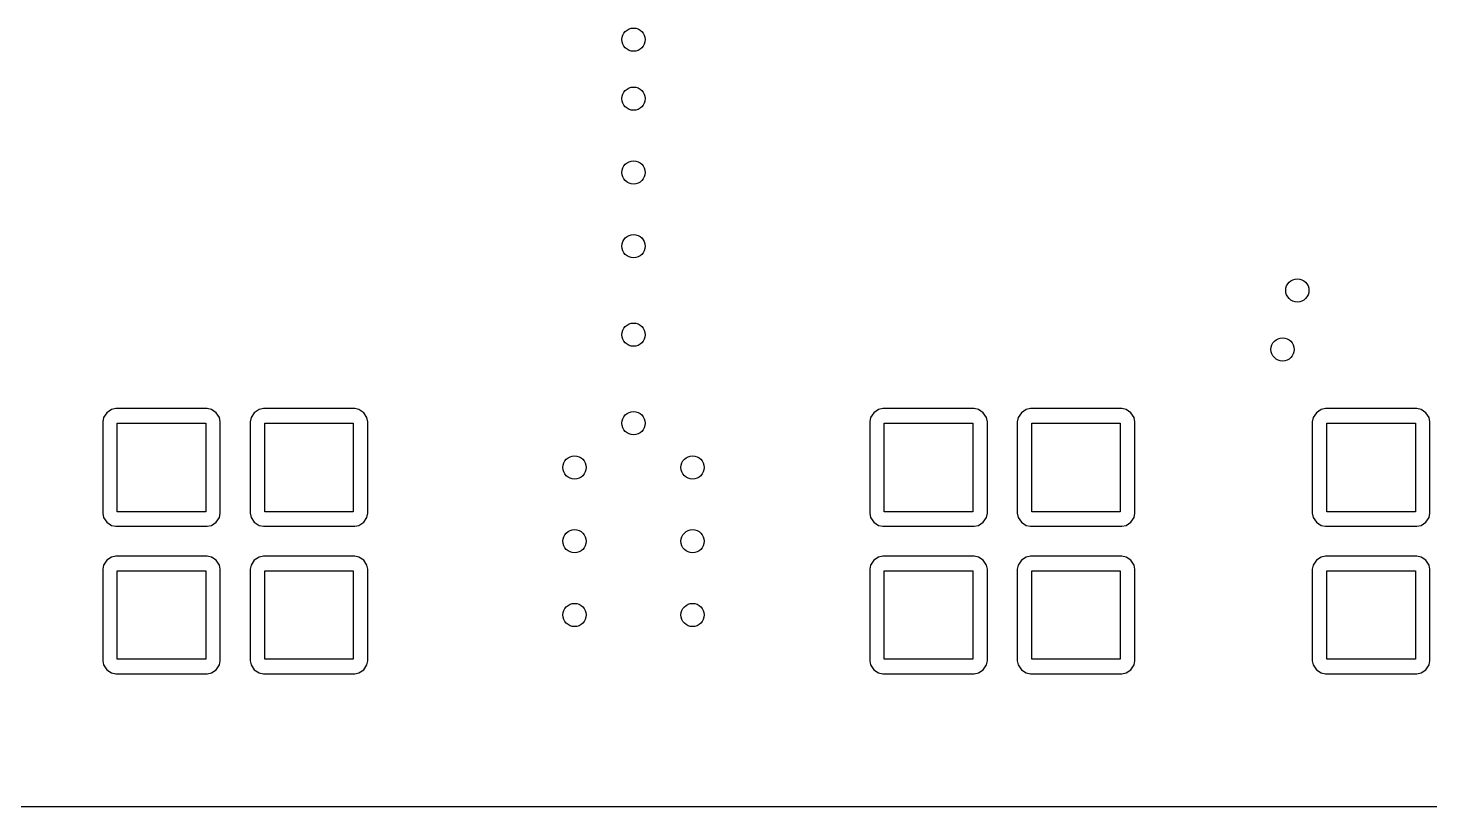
# Model space of a CAD drawing. Extents: x 0.23 to 2.59, y 0.27 to 1.83.
# Drawn here: x 1.02 to 1.97, y 0.27 to 0.798 of the extents above; entities that cross this region are included whole.
import ezdxf

# ---------------------------------------------------------------- set-up
doc = ezdxf.new("R2010")
doc.units = 0
doc.header["$MEASUREMENT"] = 0
doc.layers.add('BLACK', color=7, linetype='CONTINUOUS')

msp = doc.modelspace()

# ---------------------------------------------------------------- linework, layer by layer
at = {"layer": 'BLACK', "linetype": 'CONTINUOUS'}
for p, q in [((1.07071, 0.533848), (1.07014, 0.530971)), ((1.07289, 0.53711), (1.07071, 0.533848)), ((1.07615, 0.53929), (1.07289, 0.53711)), ((1.07903, 0.539862), (1.07615, 0.53929)), ((1.14097, 0.539862), (1.07903, 0.539862)), ((1.14385, 0.53929), (1.14097, 0.539862)), ((1.14711, 0.53711), (1.14385, 0.53929)), ((1.14929, 0.533848), (1.14711, 0.53711)), ((1.14986, 0.530971), (1.14929, 0.533848)), ((1.17071, 0.533848), (1.17014, 0.530971)), ((1.17289, 0.53711), (1.17071, 0.533848)), ((1.17615, 0.53929), (1.17289, 0.53711)), ((1.17903, 0.539862), (1.17615, 0.53929)), ((1.24097, 0.539862), (1.17903, 0.539862)), ((1.24385, 0.53929), (1.24097, 0.539862)), ((1.24711, 0.53711), (1.24385, 0.53929)), ((1.24929, 0.533848), (1.24711, 0.53711)), ((1.24986, 0.530971), (1.24929, 0.533848)), ((1.59071, 0.533848), (1.59014, 0.530971)), ((1.59289, 0.53711), (1.59071, 0.533848)), ((1.59615, 0.53929), (1.59289, 0.53711)), ((1.59903, 0.539862), (1.59615, 0.53929)), ((1.66097, 0.539862), (1.59903, 0.539862)), ((1.66385, 0.53929), (1.66097, 0.539862)), ((1.66711, 0.53711), (1.66385, 0.53929)), ((1.66929, 0.533848), (1.66711, 0.53711)), ((1.66986, 0.530971), (1.66929, 0.533848)), ((1.69071, 0.533848), (1.69014, 0.530971)), ((1.69289, 0.53711), (1.69071, 0.533848)), ((1.69615, 0.53929), (1.69289, 0.53711)), ((1.69903, 0.539862), (1.69615, 0.53929)), ((1.76097, 0.539862), (1.69903, 0.539862)), ((1.76385, 0.53929), (1.76097, 0.539862)), ((1.76711, 0.53711), (1.76385, 0.53929)), ((1.76929, 0.533848), (1.76711, 0.53711)), ((1.76986, 0.530971), (1.76929, 0.533848)), ((1.89071, 0.533848), (1.89014, 0.530971)), ((1.89289, 0.53711), (1.89071, 0.533848)), ((1.89615, 0.53929), (1.89289, 0.53711)), ((1.89903, 0.539862), (1.89615, 0.53929)), ((1.96097, 0.539862), (1.89903, 0.539862)), ((1.96385, 0.53929), (1.96097, 0.539862)), ((1.96711, 0.53711), (1.96385, 0.53929)), ((1.96929, 0.533848), (1.96711, 0.53711)), ((1.96986, 0.530971), (1.96929, 0.533848)), ((1.07014, 0.530971), (1.07014, 0.469029)), ((1.08, 0.47), (1.08, 0.53)), ((1.08, 0.53), (1.14, 0.53)), ((1.14, 0.53), (1.14, 0.47)), ((1.14986, 0.469029), (1.14986, 0.530971)), ((1.17014, 0.530971), (1.17014, 0.469029)), ((1.18, 0.47), (1.18, 0.53)), ((1.18, 0.53), (1.24, 0.53)), ((1.24, 0.53), (1.24, 0.47)), ((1.24986, 0.469029), (1.24986, 0.530971)), ((1.59014, 0.530971), (1.59014, 0.469029)), ((1.6, 0.47), (1.6, 0.53)), ((1.6, 0.53), (1.66, 0.53)), ((1.66, 0.53), (1.66, 0.47)), ((1.66986, 0.469029), (1.66986, 0.530971)), ((1.69014, 0.530971), (1.69014, 0.469029)), ((1.7, 0.47), (1.7, 0.53)), ((1.7, 0.53), (1.76, 0.53)), ((1.76, 0.53), (1.76, 0.47)), ((1.76986, 0.469029), (1.76986, 0.530971)), ((1.89014, 0.530971), (1.89014, 0.469029)), ((1.9, 0.47), (1.9, 0.53)), ((1.9, 0.53), (1.96, 0.53)), ((1.96, 0.53), (1.96, 0.47)), ((1.96986, 0.469029), (1.96986, 0.530971)), ((1.07014, 0.469029), (1.07071, 0.466152)), ((1.07071, 0.466152), (1.07289, 0.46289)), ((1.14, 0.47), (1.08, 0.47)), ((1.14711, 0.46289), (1.14929, 0.466152)), ((1.14929, 0.466152), (1.14986, 0.469029)), ((1.17014, 0.469029), (1.17071, 0.466152)), ((1.17071, 0.466152), (1.17289, 0.46289)), ((1.24, 0.47), (1.18, 0.47)), ((1.24711, 0.46289), (1.24929, 0.466152)), ((1.24929, 0.466152), (1.24986, 0.469029)), ((1.59014, 0.469029), (1.59071, 0.466152)), ((1.59071, 0.466152), (1.59289, 0.46289)), ((1.66, 0.47), (1.6, 0.47)), ((1.66711, 0.46289), (1.66929, 0.466152)), ((1.66929, 0.466152), (1.66986, 0.469029)), ((1.69014, 0.469029), (1.69071, 0.466152)), ((1.69071, 0.466152), (1.69289, 0.46289)), ((1.76, 0.47), (1.7, 0.47)), ((1.76711, 0.46289), (1.76929, 0.466152)), ((1.76929, 0.466152), (1.76986, 0.469029)), ((1.89014, 0.469029), (1.89071, 0.466152)), ((1.89071, 0.466152), (1.89289, 0.46289)), ((1.96, 0.47), (1.9, 0.47)), ((1.96711, 0.46289), (1.96929, 0.466152)), ((1.96929, 0.466152), (1.96986, 0.469029)), ((1.07289, 0.46289), (1.07615, 0.46071)), ((1.07615, 0.46071), (1.07903, 0.460138)), ((1.07903, 0.460138), (1.14097, 0.460138)), ((1.14097, 0.460138), (1.14385, 0.46071)), ((1.14385, 0.46071), (1.14711, 0.46289)), ((1.17289, 0.46289), (1.17615, 0.46071)), ((1.17615, 0.46071), (1.17903, 0.460138)), ((1.17903, 0.460138), (1.24097, 0.460138)), ((1.24097, 0.460138), (1.24385, 0.46071)), ((1.24385, 0.46071), (1.24711, 0.46289)), ((1.59289, 0.46289), (1.59615, 0.46071)), ((1.59615, 0.46071), (1.59903, 0.460138)), ((1.59903, 0.460138), (1.66097, 0.460138)), ((1.66097, 0.460138), (1.66385, 0.46071)), ((1.66385, 0.46071), (1.66711, 0.46289)), ((1.69289, 0.46289), (1.69615, 0.46071)), ((1.69615, 0.46071), (1.69903, 0.460138)), ((1.69903, 0.460138), (1.76097, 0.460138)), ((1.76097, 0.460138), (1.76385, 0.46071)), ((1.76385, 0.46071), (1.76711, 0.46289)), ((1.89289, 0.46289), (1.89615, 0.46071)), ((1.89615, 0.46071), (1.89903, 0.460138)), ((1.89903, 0.460138), (1.96097, 0.460138)), ((1.96097, 0.460138), (1.96385, 0.46071)), ((1.96385, 0.46071), (1.96711, 0.46289)), ((1.07615, 0.43929), (1.07289, 0.43711)), ((1.07903, 0.439862), (1.07615, 0.43929)), ((1.14097, 0.439862), (1.07903, 0.439862)), ((1.14385, 0.43929), (1.14097, 0.439862)), ((1.14711, 0.43711), (1.14385, 0.43929)), ((1.17615, 0.43929), (1.17289, 0.43711)), ((1.17903, 0.439862), (1.17615, 0.43929)), ((1.24097, 0.439862), (1.17903, 0.439862)), ((1.24385, 0.43929), (1.24097, 0.439862)), ((1.24711, 0.43711), (1.24385, 0.43929)), ((1.59615, 0.43929), (1.59289, 0.43711)), ((1.59903, 0.439862), (1.59615, 0.43929)), ((1.66097, 0.439862), (1.59903, 0.439862)), ((1.66385, 0.43929), (1.66097, 0.439862)), ((1.66711, 0.43711), (1.66385, 0.43929)), ((1.69615, 0.43929), (1.69289, 0.43711)), ((1.69903, 0.439862), (1.69615, 0.43929)), ((1.76097, 0.439862), (1.69903, 0.439862)), ((1.76385, 0.43929), (1.76097, 0.439862)), ((1.76711, 0.43711), (1.76385, 0.43929)), ((1.89615, 0.43929), (1.89289, 0.43711)), ((1.89903, 0.439862), (1.89615, 0.43929)), ((1.96097, 0.439862), (1.89903, 0.439862)), ((1.96385, 0.43929), (1.96097, 0.439862)), ((1.96711, 0.43711), (1.96385, 0.43929)), ((1.07071, 0.433848), (1.07014, 0.430971)), ((1.07014, 0.430971), (1.07014, 0.369029)), ((1.07289, 0.43711), (1.07071, 0.433848)), ((1.08, 0.37), (1.08, 0.43)), ((1.08, 0.43), (1.14, 0.43)), ((1.14, 0.43), (1.14, 0.37)), ((1.14929, 0.433848), (1.14711, 0.43711)), ((1.14986, 0.430971), (1.14929, 0.433848)), ((1.14986, 0.369029), (1.14986, 0.430971)), ((1.17071, 0.433848), (1.17014, 0.430971)), ((1.17014, 0.430971), (1.17014, 0.369029)), ((1.17289, 0.43711), (1.17071, 0.433848)), ((1.18, 0.37), (1.18, 0.43)), ((1.18, 0.43), (1.24, 0.43)), ((1.24, 0.43), (1.24, 0.37)), ((1.24929, 0.433848), (1.24711, 0.43711)), ((1.24986, 0.430971), (1.24929, 0.433848)), ((1.24986, 0.369029), (1.24986, 0.430971)), ((1.59071, 0.433848), (1.59014, 0.430971)), ((1.59014, 0.430971), (1.59014, 0.369029)), ((1.59289, 0.43711), (1.59071, 0.433848)), ((1.6, 0.37), (1.6, 0.43)), ((1.6, 0.43), (1.66, 0.43)), ((1.66, 0.43), (1.66, 0.37)), ((1.66929, 0.433848), (1.66711, 0.43711)), ((1.66986, 0.430971), (1.66929, 0.433848)), ((1.66986, 0.369029), (1.66986, 0.430971)), ((1.69071, 0.433848), (1.69014, 0.430971)), ((1.69014, 0.430971), (1.69014, 0.369029)), ((1.69289, 0.43711), (1.69071, 0.433848)), ((1.7, 0.37), (1.7, 0.43)), ((1.7, 0.43), (1.76, 0.43)), ((1.76, 0.43), (1.76, 0.37)), ((1.76929, 0.433848), (1.76711, 0.43711)), ((1.76986, 0.430971), (1.76929, 0.433848)), ((1.76986, 0.369029), (1.76986, 0.430971)), ((1.89071, 0.433848), (1.89014, 0.430971)), ((1.89014, 0.430971), (1.89014, 0.369029)), ((1.89289, 0.43711), (1.89071, 0.433848)), ((1.9, 0.37), (1.9, 0.43)), ((1.9, 0.43), (1.96, 0.43)), ((1.96, 0.43), (1.96, 0.37)), ((1.96929, 0.433848), (1.96711, 0.43711)), ((1.96986, 0.430971), (1.96929, 0.433848)), ((1.96986, 0.369029), (1.96986, 0.430971)), ((1.07014, 0.369029), (1.07071, 0.366152)), ((1.07071, 0.366152), (1.07289, 0.36289)), ((1.07289, 0.36289), (1.07615, 0.36071)), ((1.14, 0.37), (1.08, 0.37)), ((1.14385, 0.36071), (1.14711, 0.36289)), ((1.14711, 0.36289), (1.14929, 0.366152)), ((1.14929, 0.366152), (1.14986, 0.369029)), ((1.17014, 0.369029), (1.17071, 0.366152)), ((1.17071, 0.366152), (1.17289, 0.36289)), ((1.17289, 0.36289), (1.17615, 0.36071)), ((1.24, 0.37), (1.18, 0.37)), ((1.24385, 0.36071), (1.24711, 0.36289)), ((1.24711, 0.36289), (1.24929, 0.366152)), ((1.24929, 0.366152), (1.24986, 0.369029)), ((1.59014, 0.369029), (1.59071, 0.366152)), ((1.59071, 0.366152), (1.59289, 0.36289)), ((1.59289, 0.36289), (1.59615, 0.36071)), ((1.66, 0.37), (1.6, 0.37)), ((1.66385, 0.36071), (1.66711, 0.36289)), ((1.66711, 0.36289), (1.66929, 0.366152)), ((1.66929, 0.366152), (1.66986, 0.369029)), ((1.69014, 0.369029), (1.69071, 0.366152)), ((1.69071, 0.366152), (1.69289, 0.36289)), ((1.69289, 0.36289), (1.69615, 0.36071)), ((1.76, 0.37), (1.7, 0.37)), ((1.76385, 0.36071), (1.76711, 0.36289)), ((1.76711, 0.36289), (1.76929, 0.366152)), ((1.76929, 0.366152), (1.76986, 0.369029)), ((1.89014, 0.369029), (1.89071, 0.366152)), ((1.89071, 0.366152), (1.89289, 0.36289)), ((1.89289, 0.36289), (1.89615, 0.36071)), ((1.96, 0.37), (1.9, 0.37)), ((1.96385, 0.36071), (1.96711, 0.36289)), ((1.96711, 0.36289), (1.96929, 0.366152)), ((1.96929, 0.366152), (1.96986, 0.369029)), ((1.07615, 0.36071), (1.07903, 0.360138)), ((1.07903, 0.360138), (1.14097, 0.360138)), ((1.14097, 0.360138), (1.14385, 0.36071)), ((1.17615, 0.36071), (1.17903, 0.360138)), ((1.17903, 0.360138), (1.24097, 0.360138)), ((1.24097, 0.360138), (1.24385, 0.36071)), ((1.59615, 0.36071), (1.59903, 0.360138)), ((1.59903, 0.360138), (1.66097, 0.360138)), ((1.66097, 0.360138), (1.66385, 0.36071)), ((1.69615, 0.36071), (1.69903, 0.360138)), ((1.69903, 0.360138), (1.76097, 0.360138)), ((1.76097, 0.360138), (1.76385, 0.36071)), ((1.89615, 0.36071), (1.89903, 0.360138)), ((1.89903, 0.360138), (1.96097, 0.360138)), ((1.96097, 0.360138), (1.96385, 0.36071)), ((2.58624, 0.269862), (0.23376, 0.269862))]:
    msp.add_line(p, q, dxfattribs=at)
at = {"layer": 'BLACK'}
for centre in [(1.43, 0.79), (1.43, 0.75), (1.43, 0.7), (1.43, 0.65), (1.88, 0.62), (1.43, 0.59), (1.87, 0.58), (1.43, 0.53), (1.39, 0.5), (1.47, 0.5), (1.39, 0.45), (1.47, 0.45), (1.39, 0.4), (1.47, 0.4)]:
    msp.add_circle(centre, 0.007874, dxfattribs=at)

doc.saveas('drawing.dxf')
